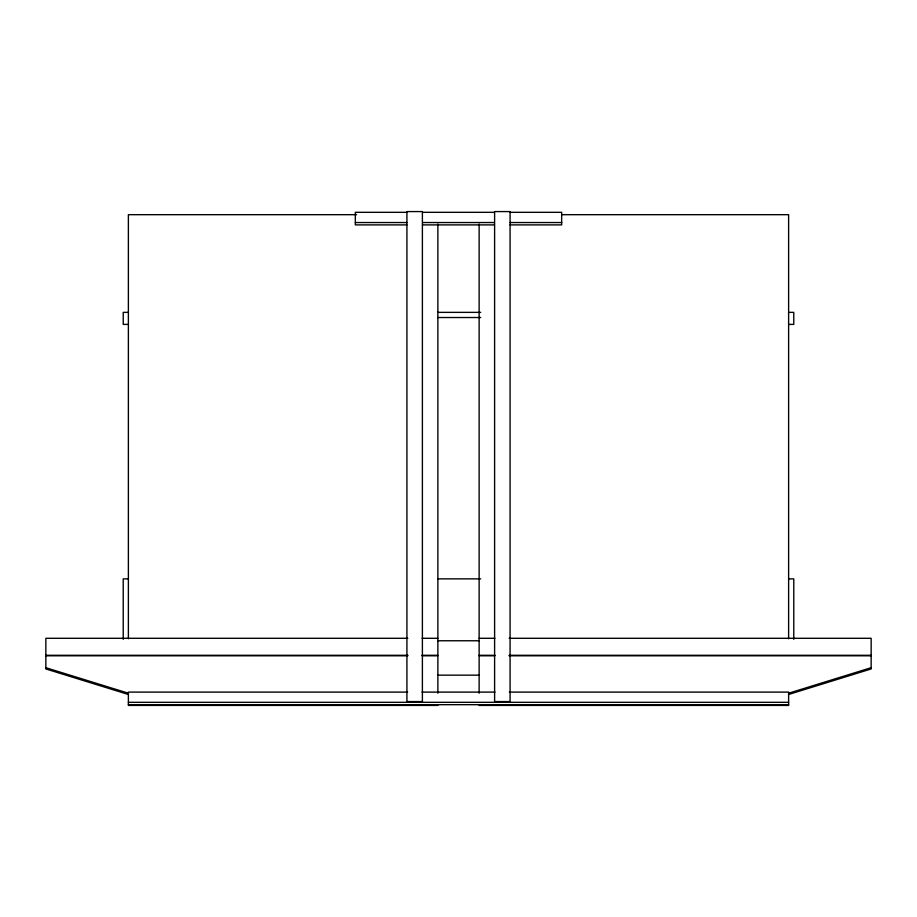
<?xml version="1.0" encoding="UTF-8"?>
<svg xmlns="http://www.w3.org/2000/svg" width="917" height="917" viewBox="0 0 917 917"><rect width="100%" height="100%" fill="white"/><g stroke="black" fill="none" stroke-linecap="round" stroke-linejoin="round"><path stroke-width="1.38" d="M788.62 693.229L871.15 667.702M788.62 694.467L871.15 668.952L871.15 638.289L509.176 638.289M406.919 212.32L355.337 212.32L355.337 224.894L406.919 224.894M422.68 212.32L494.32 212.32M510.081 212.32L561.663 212.32L561.663 224.894L510.081 224.894M356.575 214.681L128.38 214.681L128.38 638.771M561.857 214.681L788.62 214.681L788.62 638.771M355.337 222.533L406.919 222.533M422.68 222.533L494.32 222.533M510.081 222.533L561.663 222.533M422.68 224.894L494.32 224.894M128.38 312.365L123.222 312.365L123.222 324.4L128.38 324.4M437.73 312.365L480.703 312.365M788.62 312.365L793.778 312.365L793.778 324.4L788.62 324.4M437.73 317.523L480.703 317.523M128.38 578.868L123.222 578.868L123.222 639.355M437.73 578.868L480.703 578.868M788.62 578.868L793.778 578.868L793.778 639.367M407.824 638.289L45.85 638.289L45.85 668.952L128.38 694.467M422.129 638.289L437.868 638.289M479.132 638.289L494.871 638.289M437.73 640.765L479.27 640.765M45.85 655.3L407.824 655.3M422.129 655.3L437.868 655.3M479.132 655.3L494.871 655.3M509.176 655.3L871.15 655.3M45.85 655.793L407.824 655.793M422.129 655.793L437.868 655.793M479.132 655.793L494.871 655.793M509.176 655.793L871.15 655.793M437.73 675.153L479.27 675.153M407.652 692.106L128.38 692.106L128.38 705.425L437.868 705.425L437.868 704.68M421.98 692.106L495.02 692.106M509.348 692.106L788.62 692.106L788.62 705.425L479.132 705.425L479.132 704.68M406.919 701.574L422.393 701.574M494.607 701.574L510.081 701.574M128.38 702.319L788.62 702.319M128.38 704.68L788.62 704.68M45.85 667.702L128.38 693.229M510.081 702.319L510.081 211.575L494.607 211.575L494.607 702.319M479.132 224.023L479.132 693.229M437.868 224.023L437.868 693.229M422.393 702.319L422.393 211.575L406.919 211.575L406.919 702.319"/></g></svg>
